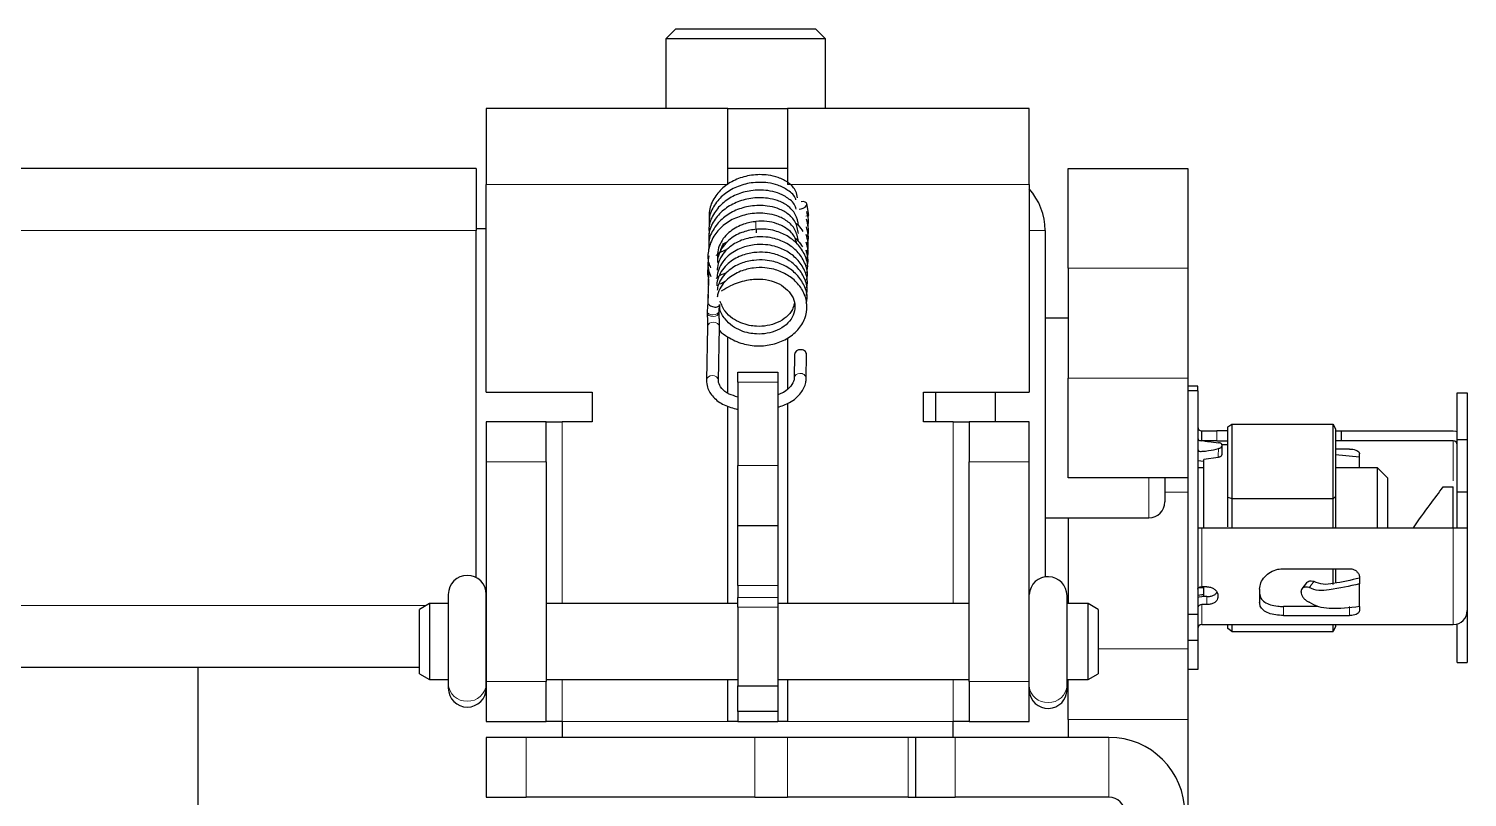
# Model space of a CAD drawing. Header units: millimetres. Extents: x -592 to 811, y -14 to 1990.
# Drawn here: x -51.3 to 20.7, y 31.5 to 70 of the extents above; entities that cross this region are included whole.
import ezdxf

# ---------------------------------------------------------------- set-up
doc = ezdxf.new("R2010")
doc.units = ezdxf.units.MM

msp = doc.modelspace()

# ---------------------------------------------------------------- linework, layer by layer
at = {"color": 7, "linetype": 'Continuous', "lineweight": 25}
for p, q in [((-18.925, 70.025), (-19.425, 69.525)), ((-18.925, 70.025), (-15.121, 70.025)), ((-15.121, 70.025), (-11.925, 70.025)), ((-11.425, 69.525), (-11.925, 70.025)), ((-19.425, 69.525), (-19.425, 66.025)), ((-15.077, 69.525), (-19.425, 69.525)), ((-11.425, 69.525), (-15.077, 69.525)), ((-11.425, 66.025), (-11.425, 69.525)), ((-28.425, 66.025), (-28.425, 62.225)), ((-16.325, 66.025), (-28.425, 66.025)), ((-16.325, 62.225), (-16.325, 66.025)), ((-16.325, 66.025), (-13.325, 66.025)), ((-1.225, 66.025), (-13.325, 66.025)), ((-13.325, 66.025), (-13.325, 62.225)), ((-1.225, 62.225), (-1.225, 66.025)), ((-28.925, 63.025), (-457.925, 63.025)), ((-28.925, 63.025), (-28.925, 59.925)), ((-13.325, 63.025), (-16.325, 63.025)), ((0.725, 63.025), (6.725, 63.025)), ((0.725, 58.025), (0.725, 63.025)), ((6.725, 63.025), (6.725, 58.025)), ((-28.425, 51.825), (-28.425, 62.225)), ((-1.225, 62.225), (-1.225, 51.825)), ((-12.277, 60.794), (-12.368, 61.272)), ((-12.273, 60.714), (-12.277, 60.794)), ((-12.271, 60.673), (-12.273, 60.714)), ((-28.925, 60.025), (-28.425, 60.025)), ((-28.925, 42.524), (-28.925, 59.925)), ((-0.425, 59.925), (-0.425, 42.562)), ((-16.59, 59.229), (-16.325, 59.376)), ((-17.292, 57.87), (-17.311, 57.177)), ((0.725, 58.025), (0.725, 52.525)), ((6.725, 58.025), (6.725, 52.525)), ((-17.306, 57.097), (-17.323, 56.396)), ((-17.299, 57.484), (-17.316, 56.833)), ((-16.688, 57.251), (-16.417, 57.405)), ((-17.317, 56.336), (-17.362, 55.853)), ((-17.313, 56.711), (-17.322, 56.325)), ((-17.362, 55.853), (-17.358, 55.773)), ((-16.763, 55.881), (-16.733, 56.199)), ((-16.759, 55.8), (-16.763, 55.881)), ((0.725, 55.525), (-0.425, 55.525)), ((-17.346, 55.093), (-17.394, 52.417)), ((-16.794, 52.406), (-16.746, 55.082)), ((-16.325, 51.781), (-16.325, 54.584)), ((-13.325, 54.537), (-13.325, 51.98)), ((-12.976, 53.709), (-12.997, 52.52)), ((-12.397, 52.509), (-12.376, 53.698)), ((-15.825, 52.825), (-13.825, 52.825)), ((-15.825, 52.325), (-15.825, 52.825)), ((-13.825, 52.825), (-13.825, 52.325)), ((-15.825, 52.325), (-15.825, 48.141)), ((-13.825, 52.325), (-13.825, 48.141)), ((-12.996, 52.533), (-12.997, 52.52)), ((0.725, 47.525), (0.725, 52.525)), ((6.725, 52.525), (6.725, 47.525)), ((7.225, 52.125), (6.725, 52.125)), ((7.225, 51.884), (7.225, 52.125)), ((-28.425, 51.825), (-23.125, 51.825)), ((-23.125, 51.825), (-23.125, 50.325)), ((-13.325, 51.262), (-13.325, 41.225)), ((-6.525, 51.825), (-1.225, 51.825)), ((-6.525, 50.325), (-6.525, 51.825)), ((-5.925, 51.825), (-5.925, 50.325)), ((-2.925, 51.825), (-2.925, 50.325)), ((7.225, 51.884), (6.725, 51.884)), ((7.225, 51.884), (7.225, 40.703)), ((20.225, 51.783), (20.725, 51.783)), ((20.225, 49.441), (20.225, 51.783)), ((20.725, 51.783), (20.725, 49.441)), ((-16.325, 41.225), (-16.325, 51.12)), ((-25.425, 50.325), (-28.425, 50.325)), ((-28.425, 50.325), (-28.425, 48.325)), ((-25.425, 48.325), (-25.425, 50.325)), ((-25.425, 50.325), (-24.625, 50.325)), ((-23.125, 50.325), (-24.625, 50.325)), ((-5.025, 50.325), (-6.525, 50.325)), ((-5.025, 50.325), (-4.225, 50.325)), ((-4.225, 50.325), (-4.225, 48.325)), ((-1.225, 50.325), (-4.225, 50.325)), ((-1.225, 48.325), (-1.225, 50.325)), ((7.425, 49.375), (7.425, 49.875)), ((7.425, 49.875), (8.175, 49.875)), ((8.725, 49.875), (8.175, 49.875)), ((8.725, 50.076), (8.925, 50.218)), ((8.725, 46.552), (8.725, 50.076)), ((8.925, 50.218), (8.925, 46.494)), ((8.925, 50.218), (14.01, 50.218)), ((14.01, 46.494), (14.01, 50.218)), ((14.01, 50.218), (14.125, 49.971)), ((14.125, 49.971), (14.125, 46.594)), ((14.125, 49.875), (14.425, 49.875)), ((14.425, 49.375), (14.425, 49.875)), ((14.425, 49.875), (20.025, 49.875)), ((8.175, 49.375), (7.425, 49.375)), ((8.175, 49.375), (8.725, 49.375)), ((8.425, 49.188), (8.425, 49.113)), ((8.725, 49.175), (8.425, 49.175)), ((14.425, 49.375), (14.125, 49.375)), ((20.025, 49.375), (14.425, 49.375)), ((20.225, 49.441), (20.725, 49.441)), ((20.225, 46.831), (20.225, 49.441)), ((20.725, 49.441), (20.725, 46.831)), ((-28.425, 48.325), (-28.425, 37.325)), ((-25.425, 48.325), (-25.425, 37.325)), ((-4.225, 37.325), (-4.225, 48.325)), ((-1.225, 37.325), (-1.225, 48.325)), ((7.225, 48.402), (7.525, 48.359)), ((8.239, 48.548), (7.525, 48.448)), ((7.525, 45.025), (7.525, 48.448)), ((14.825, 48.968), (14.125, 48.968)), ((15.325, 48.567), (14.125, 48.685)), ((15.325, 48.567), (15.325, 48.73)), ((15.325, 48.025), (15.325, 48.567)), ((-15.825, 45.141), (-15.825, 48.141)), ((-13.825, 48.141), (-13.825, 45.141)), ((7.525, 48.025), (7.225, 48.025)), ((16.225, 48.025), (14.125, 48.025)), ((16.725, 47.525), (16.225, 48.025)), ((16.225, 45.025), (16.225, 48.025)), ((6.725, 47.525), (0.725, 47.525)), ((5.575, 47.525), (5.575, 46.325)), ((6.725, 47.525), (6.725, 46.813)), ((16.725, 47.525), (16.725, 45.025)), ((19.525, 47.075), (20.025, 47.075)), ((6.725, 46.813), (6.725, 38.955)), ((8.725, 45.072), (8.725, 46.552)), ((8.725, 46.552), (8.925, 46.494)), ((8.925, 46.494), (8.925, 45.025)), ((8.925, 46.494), (14.01, 46.494)), ((14.01, 46.494), (14.125, 46.594)), ((14.01, 45.025), (14.01, 46.494)), ((14.125, 46.594), (14.125, 45.054)), ((20.225, 46.831), (20.725, 46.831)), ((20.225, 45.025), (20.225, 46.831)), ((20.725, 46.831), (20.725, 45.025)), ((-0.425, 45.525), (4.775, 45.525)), ((0.725, 45.525), (0.725, 41.225)), ((-15.825, 45.141), (-13.825, 45.141)), ((-15.825, 42.141), (-15.825, 45.141)), ((-13.825, 45.141), (-13.825, 42.141)), ((7.225, 45.025), (7.425, 45.025)), ((7.425, 45.025), (18.025, 45.025)), ((14.097, 45.025), (14.125, 45.054)), ((18.025, 45.025), (20.025, 45.025)), ((20.025, 45.025), (20.725, 45.025)), ((20.725, 45.025), (20.725, 40.875)), ((11.525, 42.976), (14.825, 42.976)), ((14.01, 42.186), (14.01, 42.976)), ((14.125, 42.976), (14.125, 42.247)), ((15.325, 42.534), (15.325, 42.209)), ((-15.825, 42.141), (-15.825, 41.524)), ((-13.825, 42.141), (-13.825, 41.524)), ((7.267, 42.025), (7.525, 42.025)), ((7.675, 42.073), (7.425, 42.073)), ((7.525, 41.574), (7.525, 42.073)), ((10.325, 41.952), (10.325, 41.274)), ((12.398, 41.804), (12.398, 41.833)), ((12.674, 42.264), (12.442, 41.97)), ((12.715, 42.308), (12.678, 42.262)), ((15.325, 41.077), (15.325, 42.209)), ((-31.275, 41.225), (-31.775, 40.937)), ((-30.328, 41.225), (-31.275, 41.225)), ((-31.275, 41.225), (-31.275, 37.425)), ((-30.328, 41.689), (-30.328, 37.202)), ((-28.428, 37.202), (-28.428, 41.689)), ((-28.425, 41.225), (-28.428, 41.225)), ((-15.825, 41.225), (-25.425, 41.225)), ((-15.825, 41.041), (-15.825, 41.524)), ((-13.825, 41.524), (-13.825, 41.041)), ((-4.225, 41.225), (-13.825, 41.225)), ((0.673, 37.136), (0.673, 41.624)), ((1.725, 41.225), (0.673, 41.225)), ((2.225, 40.937), (1.725, 41.225)), ((1.725, 39.325), (1.725, 41.225)), ((7.225, 41.649), (7.525, 41.692)), ((7.675, 41.574), (7.425, 41.574)), ((7.675, 41.178), (7.425, 41.178)), ((8.225, 41.656), (8.225, 41.537)), ((13.245, 41.083), (11.525, 41.083)), ((-31.775, 37.714), (-31.775, 40.937)), ((-15.825, 41.041), (-15.825, 37.099)), ((-13.825, 41.041), (-13.825, 37.099)), ((2.225, 40.937), (2.225, 39.325)), ((6.725, 40.703), (7.225, 40.703)), ((7.225, 40.703), (7.225, 39.393)), ((11.525, 40.63), (14.825, 40.63)), ((15.325, 41.077), (15.325, 40.865)), ((20.725, 40.875), (20.725, 38.268)), ((7.425, 40.175), (14.425, 40.175)), ((8.725, 39.975), (8.725, 40.175)), ((8.925, 39.833), (8.725, 39.975)), ((8.925, 40.175), (8.925, 39.833)), ((8.925, 39.833), (14.01, 39.833)), ((14.01, 39.833), (14.01, 40.175)), ((14.125, 40.079), (14.01, 39.833)), ((14.125, 40.175), (14.125, 40.079)), ((14.425, 40.175), (20.025, 40.175)), ((20.225, 38.268), (20.225, 40.205)), ((1.725, 37.425), (1.725, 39.325)), ((2.225, 39.325), (2.225, 37.714)), ((6.725, 39.393), (7.225, 39.393)), ((6.725, 38.955), (6.725, 35.419)), ((7.225, 39.393), (7.225, 37.925)), ((20.225, 38.268), (20.725, 38.268)), ((-31.775, 38.025), (-454.975, 38.025)), ((-42.875, 38.025), (-42.875, 24.625)), ((-31.775, 37.714), (-31.275, 37.425)), ((1.725, 37.425), (2.225, 37.714)), ((7.225, 37.925), (6.725, 37.925)), ((-31.275, 37.425), (-30.328, 37.425)), ((-30.328, 37.202), (-30.328, 36.989)), ((-28.428, 37.425), (-28.425, 37.425)), ((-28.428, 36.989), (-28.428, 37.202)), ((-28.425, 37.325), (-28.425, 35.325)), ((-25.425, 37.425), (-15.825, 37.425)), ((-25.425, 35.325), (-25.425, 37.325)), ((-16.325, 35.325), (-16.325, 37.425)), ((-15.825, 37.099), (-13.825, 37.099)), ((-15.825, 35.825), (-15.825, 37.099)), ((-13.825, 37.425), (-4.225, 37.425)), ((-13.825, 37.099), (-13.825, 35.825)), ((-13.325, 37.425), (-13.325, 35.325)), ((-4.225, 37.325), (-4.225, 35.325)), ((-1.225, 35.325), (-1.225, 37.325)), ((0.673, 37.425), (1.725, 37.425)), ((0.673, 36.924), (0.673, 37.136)), ((0.725, 35.419), (0.725, 37.425)), ((-28.425, 35.325), (-25.425, 35.325)), ((-24.625, 35.325), (-25.425, 35.325)), ((-24.625, 35.325), (-24.625, 34.525)), ((-15.825, 35.325), (-16.325, 35.325)), ((-13.825, 35.825), (-15.825, 35.825)), ((-15.825, 35.825), (-15.825, 35.325)), ((-15.825, 35.325), (-13.825, 35.325)), ((-13.825, 35.825), (-13.825, 35.325)), ((-13.325, 35.325), (-13.825, 35.325)), ((-5.025, 34.525), (-5.025, 35.325)), ((-4.225, 35.325), (-5.025, 35.325)), ((-4.225, 35.325), (-1.225, 35.325)), ((0.725, 35.419), (0.725, 34.525)), ((6.725, 35.419), (6.725, 30.802)), ((-28.425, 34.525), (-28.425, 31.525)), ((-26.425, 34.525), (-28.425, 34.525)), ((-14.966, 34.525), (-26.425, 34.525)), ((-13.328, 34.525), (-14.966, 34.525)), ((-7.286, 34.525), (-13.328, 34.525)), ((-6.925, 34.525), (-7.286, 34.525)), ((-6.925, 34.525), (-6.925, 31.525)), ((-4.925, 34.525), (-6.925, 34.525)), ((2.775, 34.525), (-4.925, 34.525)), ((-28.425, 31.525), (-26.425, 31.525)), ((-14.966, 31.525), (-26.425, 31.525)), ((-14.966, 31.525), (-13.328, 31.525)), ((-7.286, 31.525), (-13.328, 31.525)), ((-7.286, 31.525), (-6.925, 31.525)), ((-6.925, 31.525), (-4.925, 31.525)), ((2.775, 31.525), (-4.925, 31.525))]:
    msp.add_line(p, q, dxfattribs=at)
at = {"color": 8, "linetype": 'Continuous', "lineweight": 18}
for p, q in [((-28.425, 62.225), (-16.325, 62.225)), ((-13.325, 62.225), (-1.225, 62.225)), ((-28.925, 59.925), (-457.925, 59.925)), ((-1.225, 59.925), (-0.425, 59.925)), ((6.725, 58.025), (0.725, 58.025)), ((-13.825, 52.325), (-15.825, 52.325)), ((0.725, 52.525), (6.725, 52.525)), ((-24.625, 50.325), (-24.625, 41.225)), ((-5.025, 41.225), (-5.025, 50.325)), ((8.175, 49.875), (8.175, 49.375)), ((20.025, 47.385), (20.025, 49.375)), ((-28.425, 48.325), (-25.425, 48.325)), ((-4.225, 48.325), (-1.225, 48.325)), ((-15.825, 48.141), (-13.825, 48.141)), ((4.775, 45.525), (4.775, 47.525)), ((6.725, 46.813), (5.575, 46.813)), ((7.425, 45.025), (7.425, 42.073)), ((20.025, 40.175), (20.025, 45.025)), ((-13.825, 42.141), (-15.825, 42.141)), ((-31.448, 41.125), (-455.302, 41.125)), ((-15.825, 41.524), (-13.825, 41.524)), ((7.425, 41.178), (7.425, 40.175)), ((7.675, 41.178), (7.675, 41.574)), ((11.525, 41.083), (11.525, 40.63)), ((14.825, 40.63), (14.825, 41.083)), ((-13.825, 41.041), (-15.825, 41.041)), ((2.225, 38.955), (6.725, 38.955)), ((-25.425, 37.325), (-28.425, 37.325)), ((-24.625, 37.425), (-24.625, 35.325)), ((-5.025, 35.325), (-5.025, 37.425)), ((-1.225, 37.325), (-4.225, 37.325)), ((-24.625, 35.325), (-16.325, 35.325)), ((-13.325, 35.325), (-5.025, 35.325)), ((6.725, 35.419), (0.725, 35.419)), ((-26.425, 31.525), (-26.425, 34.525)), ((-14.966, 34.525), (-14.966, 31.525)), ((-13.328, 31.525), (-13.328, 34.525)), ((-7.286, 34.525), (-7.286, 31.525)), ((-4.925, 31.525), (-4.925, 34.525)), ((2.775, 31.525), (2.775, 34.525))]:
    msp.add_line(p, q, dxfattribs=at)
at = {"color": 7, "linetype": 'Continuous', "lineweight": 25, "flags": 128}
for points in [[(-12.746, 60.99), (-12.656, 60.998), (-12.545, 61.035), (-12.45, 61.094), (-12.386, 61.165), (-12.363, 61.238), (-12.384, 61.301), (-12.445, 61.346), (-12.539, 61.365), (-12.649, 61.355), (-12.649, 61.355)], [(20.025, 49.875), (20.162, 49.862), (20.225, 49.846)], [(7.225, 41.951), (7.229, 41.975), (7.24, 41.998), (7.259, 42.019), (7.284, 42.037), (7.314, 42.052), (7.349, 42.064), (7.386, 42.071), (7.425, 42.073)], [(7.225, 41.551), (7.289, 41.564), (7.425, 41.574)]]:
    msp.add_lwpolyline(points, dxfattribs=at)
at = {"color": 8, "linetype": 'Continuous', "lineweight": 18, "flags": 128}
for points in [[(-17.362, 55.853), (-17.341, 55.792), (-17.277, 55.736), (-17.18, 55.699), (-17.066, 55.689)], [(-17.358, 55.773), (-17.337, 55.712), (-17.273, 55.656), (-17.177, 55.619), (-17.062, 55.608)], [(-17.066, 55.689), (-16.951, 55.705), (-16.853, 55.746), (-16.787, 55.805), (-16.763, 55.874), (-16.763, 55.88)], [(-17.062, 55.608), (-16.947, 55.624), (-16.849, 55.665), (-16.783, 55.725), (-16.759, 55.794), (-16.759, 55.8)], [(-17.057, 55.329), (-16.941, 55.313), (-16.842, 55.263), (-16.773, 55.186), (-16.746, 55.094), (-16.746, 55.082)], [(-17.105, 52.653), (-16.989, 52.637), (-16.89, 52.587), (-16.821, 52.51), (-16.794, 52.419), (-16.794, 52.408)]]:
    msp.add_lwpolyline(points, dxfattribs=at)
at = {"color": 7, "linetype": 'Continuous', "lineweight": 25}
for centre, radius, start, end in [((-3.525, 59.925), 3.1, 0, 42.10345), ((-13.59, 59.984), 1.321, 180.03812, 188.14499), ((-12.707, 53.674), 0.271, 85.73425, 172.68849), ((-12.65, 53.672), 0.275, 5.44423, 97.76212), ((7.425, 50.075), 0.2, 180, 270), ((20.025, 49.175), 0.2, 360, 90), ((7.325, 48.107), 0.0996, 183.92792, 234.46683), ((4.775, 46.325), 0.8, 270, 360), ((-29.378, 41.689), 0.95, 0, 180), ((-0.277, 41.624), 0.95, 0, 176.43864), ((7.407, 40.996), 0.183, 84.18756, 172.66613), ((20.025, 40.875), 0.7, 270, 0), ((7.425, 39.975), 0.2, 90, 180), ((-29.378, 36.989), 0.95, 180, 0), ((-0.277, 36.924), 0.95, 183.56136, 0), ((2.775, 30.725), 3.8, 360, 90), ((2.775, 30.725), 0.8, 0, 90)]:
    msp.add_arc(centre, radius, start, end, dxfattribs=at)
at = {"color": 8, "linetype": 'Continuous', "lineweight": 18}
for centre, radius, start, end in [((-12.458, 60.81), 0.181, 283.90594, 354.86143), ((-12.409, 60.713), 0.136, 306.99505, 0.34312), ((-8.913, 60.25), 6.004, 178.95899, 182.54389), ((-17.077, 55.058), 0.271, 85.73425, 172.68849), ((-17.125, 52.382), 0.271, 85.73561, 172.67092), ((-12.727, 52.482), 0.274, 86.00044, 169.28545), ((-12.671, 52.483), 0.275, 5.45357, 97.76132), ((-29.419, 37.247), 0.91, 182.83874, 272.58194), ((-29.337, 37.247), 0.91, 267.41806, 357.16126), ((-0.316, 37.186), 0.915, 186.49577, 272.45998), ((-0.236, 37.182), 0.91, 267.41806, 357.16126)]:
    msp.add_arc(centre, radius, start, end, dxfattribs=at)
at = {"color": 7, "linetype": 'Continuous', "lineweight": 25}
for points, knots in [([(-12.824, 61.559), (-12.846, 61.668), (-12.906, 61.966), (-13.262, 62.318), (-13.76, 62.58), (-14.391, 62.728), (-15.123, 62.725), (-15.889, 62.514), (-16.536, 62.13), (-17.014, 61.589), (-17.273, 61.025), (-17.255, 60.659), (-17.248, 60.525)], [0, 0, 0, 0, 0.0609839, 0.1665776, 0.2611484, 0.340769, 0.4665559, 0.5806366, 0.6944561, 0.8102727, 0.930746, 1, 1, 1, 1]), ([(-12.913, 61.463), (-12.916, 61.473), (-12.969, 61.667), (-13.282, 61.93), (-13.769, 62.196), (-14.404, 62.342), (-15.135, 62.338), (-15.901, 62.125), (-16.547, 61.74), (-17.023, 61.198), (-17.279, 60.641), (-17.261, 60.282), (-17.255, 60.156)], [0, 0, 0, 0, 0.006133, 0.118338, 0.2188, 0.30339, 0.437085, 0.558298, 0.679195, 0.8023, 0.930319, 1, 1, 1, 1]), ([(-12.776, 60.153), (-12.813, 60.352), (-12.884, 60.742), (-13.291, 61.167), (-13.795, 61.425), (-14.427, 61.57), (-15.16, 61.563), (-15.924, 61.348), (-16.568, 60.961), (-17.042, 60.418), (-17.295, 59.861), (-17.275, 59.504), (-17.268, 59.379)], [0, 0, 0, 0, 0.1056333, 0.206699, 0.2971363, 0.3733019, 0.4937842, 0.6029442, 0.7117519, 0.8227044, 0.9380202, 1, 1, 1, 1]), ([(-12.897, 60.988), (-12.907, 61.029), (-12.963, 61.256), (-13.289, 61.547), (-13.782, 61.81), (-14.415, 61.956), (-15.147, 61.95), (-15.913, 61.737), (-16.557, 61.351), (-17.032, 60.808), (-17.287, 60.251), (-17.268, 59.893), (-17.261, 59.767)], [0, 0, 0, 0, 0.024449, 0.134638, 0.233267, 0.316321, 0.447647, 0.56667, 0.685347, 0.806277, 0.931998, 1, 1, 1, 1]), ([(-12.79, 59.38), (-12.828, 59.581), (-12.902, 59.973), (-13.312, 60.399), (-13.818, 60.655), (-14.451, 60.798), (-15.184, 60.789), (-15.948, 60.571), (-16.587, 60.183), (-17.071, 59.636), (-17.316, 58.983), (-17.352, 58.424), (-17.225, 58.133), (-17.191, 58.056)], [0, 0, 0, 0, 0.0977648, 0.1902269, 0.2729177, 0.3425778, 0.4528582, 0.5527078, 0.652173, 0.7537461, 0.8592502, 0.9630621, 1, 1, 1, 1]), ([(-12.783, 59.766), (-12.82, 59.967), (-12.893, 60.357), (-13.301, 60.783), (-13.807, 61.04), (-14.439, 61.184), (-15.172, 61.176), (-15.936, 60.96), (-16.579, 60.572), (-17.051, 60.027), (-17.303, 59.471), (-17.282, 59.115), (-17.275, 58.99)], [0, 0, 0, 0, 0.106226, 0.207272, 0.297665, 0.373803, 0.494292, 0.60342, 0.712163, 0.823129, 0.938424, 1, 1, 1, 1]), ([(-12.303, 60.128), (-12.292, 60.245), (-12.267, 60.494), (-12.335, 60.741), (-12.371, 60.873)], [0, 0, 0, 0, 0.468673, 1, 1, 1, 1]), ([(-14.916, 60.361), (-14.933, 60.36), (-15.17, 60.345), (-15.657, 60.219), (-16.204, 59.907), (-16.569, 59.513), (-16.77, 59.145), (-16.857, 58.751), (-16.842, 58.52), (-16.834, 58.403)], [0, 0, 0, 0, 0.01518, 0.217414, 0.450577, 0.582747, 0.72073, 0.859241, 1, 1, 1, 1]), ([(-12.367, 57.822), (-12.35, 57.897), (-12.283, 58.186), (-12.432, 58.695), (-12.793, 59.249), (-13.329, 59.665), (-13.887, 59.9), (-14.441, 59.998), (-15.009, 59.989), (-15.669, 59.835), (-16.215, 59.518), (-16.58, 59.124), (-16.775, 58.757), (-16.851, 58.469), (-16.847, 58.335), (-16.846, 58.317)], [0, 0, 0, 0, 0.039358, 0.151046, 0.260583, 0.359351, 0.456825, 0.521824, 0.60227, 0.695179, 0.802373, 0.863126, 0.926539, 0.990184, 1, 1, 1, 1]), ([(-12.87, 59.241), (-12.895, 59.356), (-12.962, 59.659), (-13.327, 60.014), (-13.829, 60.267), (-14.368, 60.4), (-14.73, 60.382), (-14.913, 60.373)], [0, 0, 0, 0, 0.151607, 0.400003, 0.622084, 0.809197, 1, 1, 1, 1]), ([(-12.891, 60.266), (-12.856, 60.237), (-12.717, 60.117), (-12.631, 59.974), (-12.566, 59.866)], [0, 0, 0, 0, 0.248613, 1, 1, 1, 1]), ([(-12.359, 59.22), (-12.344, 59.254), (-12.224, 59.533), (-12.31, 59.835), (-12.385, 60.1)], [0, 0, 0, 0, 0.124356, 1, 1, 1, 1]), ([(-12.352, 59.604), (-12.337, 59.638), (-12.269, 59.794), (-12.284, 60.1), (-12.347, 60.357), (-12.378, 60.486)], [0, 0, 0, 0, 0.121305, 0.558409, 1, 1, 1, 1]), ([(-12.381, 57.052), (-12.363, 57.129), (-12.298, 57.42), (-12.449, 57.93), (-12.813, 58.482), (-13.351, 58.897), (-13.91, 59.13), (-14.465, 59.226), (-15.033, 59.215), (-15.693, 59.059), (-16.238, 58.74), (-16.601, 58.344), (-16.794, 57.977), (-16.869, 57.689), (-16.864, 57.555), (-16.863, 57.537)], [0, 0, 0, 0, 0.0401594, 0.1517976, 0.2612129, 0.3598621, 0.4573196, 0.5222772, 0.6026376, 0.6954018, 0.8025801, 0.8633025, 0.9266611, 0.9902278, 1, 1, 1, 1]), ([(-12.374, 57.437), (-12.357, 57.513), (-12.291, 57.803), (-12.44, 58.312), (-12.803, 58.866), (-13.34, 59.281), (-13.899, 59.515), (-14.453, 59.612), (-15.021, 59.602), (-15.681, 59.447), (-16.226, 59.129), (-16.591, 58.734), (-16.785, 58.367), (-16.86, 58.079), (-16.855, 57.945), (-16.855, 57.927)], [0, 0, 0, 0, 0.0397587, 0.1514223, 0.2608984, 0.3596067, 0.4570721, 0.5220505, 0.602454, 0.6952907, 0.8024762, 0.863214, 0.9266001, 0.9902057, 1, 1, 1, 1]), ([(-16.678, 58.816), (-16.676, 58.883), (-16.67, 59.044), (-16.575, 59.185), (-16.52, 59.268)], [0, 0, 0, 0, 0.413792, 1, 1, 1, 1]), ([(-12.961, 59.546), (-12.908, 59.501), (-12.746, 59.366), (-12.647, 59.203), (-12.58, 59.093)], [0, 0, 0, 0, 0.329141, 1, 1, 1, 1]), ([(-12.363, 58.474), (-12.352, 58.502), (-12.238, 58.772), (-12.323, 59.065), (-12.399, 59.327)], [0, 0, 0, 0, 0.104944, 1, 1, 1, 1]), ([(-12.386, 58.784), (-12.363, 58.837), (-12.233, 59.131), (-12.32, 59.45), (-12.392, 59.713)], [0, 0, 0, 0, 0.176922, 1, 1, 1, 1]), ([(-17.278, 58.643), (-17.312, 58.412), (-17.364, 58.059), (-17.224, 57.726), (-17.176, 57.611)], [0, 0, 0, 0, 0.654086, 1, 1, 1, 1]), ([(-16.89, 58.672), (-16.888, 58.675), (-16.751, 58.841), (-16.56, 58.904), (-16.372, 58.966)], [0, 0, 0, 0, 0.019176, 1, 1, 1, 1]), ([(-12.388, 56.667), (-12.37, 56.745), (-12.305, 57.036), (-12.458, 57.547), (-12.823, 58.099), (-13.362, 58.513), (-13.922, 58.745), (-14.478, 58.84), (-15.045, 58.828), (-15.704, 58.671), (-16.249, 58.351), (-16.612, 57.955), (-16.804, 57.587), (-16.879, 57.299), (-16.872, 57.165), (-16.871, 57.147)], [0, 0, 0, 0, 0.04056, 0.152172, 0.261527, 0.360118, 0.457567, 0.522504, 0.602821, 0.695513, 0.802684, 0.863391, 0.926722, 0.99025, 1, 1, 1, 1]), ([(-12.394, 56.282), (-12.377, 56.361), (-12.313, 56.653), (-12.466, 57.164), (-12.833, 57.716), (-13.373, 58.129), (-13.934, 58.359), (-14.49, 58.454), (-15.057, 58.441), (-15.716, 58.283), (-16.262, 57.962), (-16.619, 57.566), (-16.806, 57.231), (-16.842, 57.015), (-16.857, 56.925)], [0, 0, 0, 0, 0.04217, 0.157055, 0.269578, 0.371023, 0.471345, 0.538179, 0.620825, 0.716182, 0.826515, 0.889, 0.954175, 1, 1, 1, 1]), ([(-12.347, 58.148), (-12.344, 58.158), (-12.244, 58.408), (-12.326, 58.679), (-12.406, 58.94)], [0, 0, 0, 0, 0.03738, 1, 1, 1, 1]), ([(-17.285, 58.257), (-17.333, 58.023), (-17.382, 57.785), (-17.302, 57.561), (-17.3, 57.557)], [0, 0, 0, 0, 0.983775, 1, 1, 1, 1]), ([(-16.91, 57.51), (-16.909, 57.51), (-16.77, 57.675), (-16.58, 57.74), (-16.39, 57.804)], [0, 0, 0, 0, 0.004308, 1, 1, 1, 1]), ([(-16.749, 54.924), (-16.745, 54.919), (-16.64, 54.783), (-16.256, 54.522), (-15.616, 54.22), (-14.817, 54.107), (-14.054, 54.191), (-13.35, 54.467), (-12.784, 54.918), (-12.428, 55.5), (-12.318, 56.145), (-12.465, 56.781), (-12.846, 57.333), (-13.383, 57.744), (-13.946, 57.974), (-14.502, 58.068), (-15.069, 58.054), (-15.728, 57.895), (-16.273, 57.573), (-16.629, 57.177), (-16.81, 56.855), (-16.844, 56.653), (-16.856, 56.578)], [0, 0, 0, 0, 0.001739, 0.04451, 0.111438, 0.17172, 0.231589, 0.292281, 0.355433, 0.417856, 0.478483, 0.541525, 0.603252, 0.6589, 0.713959, 0.750631, 0.795969, 0.848267, 0.908822, 0.94311, 0.978867, 1, 1, 1, 1]), ([(-16.647, 56.89), (-16.493, 56.984), (-16.114, 57.215), (-15.566, 57.408), (-15.05, 57.48), (-14.626, 57.494), (-14.133, 57.417), (-13.617, 57.189), (-13.22, 56.85), (-12.984, 56.437), (-12.935, 55.995), (-13.067, 55.564), (-13.374, 55.185), (-13.821, 54.906), (-14.344, 54.747), (-14.833, 54.718), (-15.281, 54.774), (-15.694, 54.897), (-16.124, 55.128), (-16.5, 55.493), (-16.73, 55.874), (-16.721, 56.119), (-16.719, 56.181)], [0, 0, 0, 0, 0.057602, 0.142011, 0.174819, 0.202628, 0.257383, 0.31169, 0.366506, 0.423146, 0.478791, 0.532736, 0.589003, 0.644418, 0.694705, 0.74463, 0.777573, 0.817783, 0.863747, 0.916751, 0.978824, 1, 1, 1, 1]), ([(-17.313, 56.335), (-17.316, 56.328), (-17.328, 56.3), (-17.304, 56.241), (-17.242, 56.172), (-17.144, 56.115), (-17.067, 56.098), (-17.029, 56.089)], [0, 0, 0, 0, 0.07364, 0.30523, 0.53682, 0.76841, 1, 1, 1, 1]), ([(-12.995, 56.258), (-13.019, 56.158), (-13.077, 55.911), (-13.374, 55.57), (-13.817, 55.291), (-14.341, 55.133), (-14.83, 55.104), (-15.277, 55.161), (-15.691, 55.285), (-16.116, 55.517), (-16.514, 55.881), (-16.641, 56.208), (-16.71, 56.385)], [0, 0, 0, 0, 0.079664, 0.195766, 0.310074, 0.413804, 0.516835, 0.584804, 0.667751, 0.762541, 0.871932, 1, 1, 1, 1]), ([(-17.358, 55.773), (-17.356, 55.719), (-17.352, 55.614), (-17.347, 55.426), (-17.345, 55.255), (-17.345, 55.147), (-17.345, 55.104), (-17.346, 55.093)], [0, 0, 0, 0, 0.241788, 0.476448, 0.71323, 0.929509, 1, 1, 1, 1]), ([(-17.029, 56.089), (-16.99, 56.086), (-16.912, 56.079), (-16.815, 56.105), (-16.748, 56.15), (-16.739, 56.191), (-16.735, 56.209)], [0, 0, 0, 0, 0.262071, 0.524142, 0.786214, 1, 1, 1, 1]), ([(-16.746, 55.082), (-16.745, 55.128), (-16.744, 55.222), (-16.747, 55.417), (-16.752, 55.625), (-16.757, 55.742), (-16.759, 55.8)], [0, 0, 0, 0, 0.24318, 0.501797, 0.749272, 1, 1, 1, 1]), ([(-17.394, 52.417), (-17.384, 52.299), (-17.36, 51.995), (-17.07, 51.548), (-16.549, 51.153), (-16.062, 51.018), (-15.825, 50.952)], [0, 0, 0, 0, 0.171378, 0.44156, 0.728252, 1, 1, 1, 1]), ([(-15.825, 51.577), (-15.974, 51.621), (-16.323, 51.725), (-16.662, 52.009), (-16.786, 52.243), (-16.792, 52.372), (-16.794, 52.406)], [0, 0, 0, 0, 0.240048, 0.562087, 0.882317, 1, 1, 1, 1]), ([(-12.997, 52.52), (-13.003, 52.466), (-13.019, 52.316), (-13.211, 52.042), (-13.518, 51.791), (-13.769, 51.709), (-13.825, 51.691)], [0, 0, 0, 0, 0.19706, 0.559349, 0.901347, 1, 1, 1, 1]), ([(-13.825, 51.055), (-13.618, 51.129), (-13.139, 51.299), (-12.647, 51.743), (-12.421, 52.188), (-12.402, 52.443), (-12.397, 52.509)], [0, 0, 0, 0, 0.259805, 0.600472, 0.896035, 1, 1, 1, 1]), ([(7.225, 49.563), (7.226, 49.544), (7.228, 49.508), (7.245, 49.458), (7.282, 49.409), (7.352, 49.398), (7.4, 49.392), (7.425, 49.389)], [0, 0, 0, 0, 0.195302, 0.377541, 0.538909, 0.761383, 1, 1, 1, 1]), ([(7.533, 49.375), (7.611, 49.366), (7.862, 49.334), (8.102, 49.306), (8.268, 49.286)], [0, 0, 0, 0, 0.313457, 1, 1, 1, 1]), ([(8.425, 49.188), (8.423, 49.2), (8.418, 49.226), (8.377, 49.258), (8.323, 49.277), (8.283, 49.284), (8.268, 49.286)], [0, 0, 0, 0, 0.266311, 0.549123, 0.829777, 1, 1, 1, 1]), ([(8.268, 48.994), (8.291, 49.002), (8.34, 49.016), (8.394, 49.051), (8.422, 49.084), (8.424, 49.105), (8.425, 49.113)], [0, 0, 0, 0, 0.266331, 0.548449, 0.829136, 1, 1, 1, 1]), ([(8.425, 49.113), (8.425, 49.086), (8.425, 49.015), (8.425, 48.901), (8.425, 48.784), (8.425, 48.712), (8.425, 48.682)], [0, 0, 0, 0, 0.190015, 0.497902, 0.793065, 1, 1, 1, 1]), ([(7.225, 49.003), (7.226, 48.985), (7.228, 48.949), (7.245, 48.902), (7.283, 48.856), (7.36, 48.854), (7.521, 48.857), (7.833, 48.89), (8.103, 48.955), (8.268, 48.994)], [0, 0, 0, 0, 0.052051, 0.100621, 0.143629, 0.208426, 0.277664, 0.558659, 1, 1, 1, 1]), ([(8.348, 48.58), (8.335, 48.575), (8.303, 48.56), (8.263, 48.553), (8.239, 48.548)], [0, 0, 0, 0, 0.40435, 1, 1, 1, 1]), ([(8.425, 48.682), (8.423, 48.668), (8.417, 48.642), (8.384, 48.606), (8.357, 48.587), (8.348, 48.58)], [0, 0, 0, 0, 0.4045915, 0.8091756, 1, 1, 1, 1]), ([(14.825, 48.968), (14.881, 48.966), (14.994, 48.961), (15.144, 48.924), (15.257, 48.866), (15.317, 48.798), (15.323, 48.75), (15.325, 48.73)], [0, 0, 0, 0, 0.214385, 0.428772, 0.643033, 0.856802, 1, 1, 1, 1]), ([(18.025, 45.025), (18.305, 45.42), (18.805, 46.125), (19.305, 46.785), (19.525, 47.075)], [0, 0, 0, 0, 0.559911, 1, 1, 1, 1]), ([(20.025, 45.025), (20.025, 45.42), (20.025, 46.125), (20.025, 46.785), (20.025, 47.075)], [0, 0, 0, 0, 0.559866, 1, 1, 1, 1]), ([(10.325, 41.952), (10.338, 42.058), (10.362, 42.271), (10.562, 42.577), (10.86, 42.817), (11.199, 42.955), (11.428, 42.969), (11.525, 42.976)], [0, 0, 0, 0, 0.212833, 0.42585, 0.635542, 0.846587, 1, 1, 1, 1]), ([(14.825, 42.976), (14.881, 42.971), (14.994, 42.961), (15.144, 42.883), (15.257, 42.77), (15.317, 42.646), (15.323, 42.566), (15.325, 42.534)], [0, 0, 0, 0, 0.214445, 0.428893, 0.643239, 0.857188, 1, 1, 1, 1]), ([(7.675, 42.073), (7.737, 42.068), (7.861, 42.058), (8.025, 41.984), (8.15, 41.876), (8.216, 41.76), (8.223, 41.685), (8.225, 41.656)], [0, 0, 0, 0, 0.214393, 0.428789, 0.643061, 0.856854, 1, 1, 1, 1]), ([(12.801, 42.027), (12.753, 42.039), (12.655, 42.063), (12.531, 42.043), (12.44, 41.983), (12.402, 41.905), (12.399, 41.849), (12.398, 41.833)], [0, 0, 0, 0, 0.225867, 0.4517344, 0.6775983, 0.9034793, 1, 1, 1, 1]), ([(12.398, 41.804), (12.403, 41.763), (12.412, 41.679), (12.488, 41.544), (12.599, 41.42), (12.711, 41.338), (12.781, 41.304), (12.801, 41.294)], [0, 0, 0, 0, 0.225883, 0.451767, 0.67765, 0.903524, 1, 1, 1, 1]), ([(12.715, 42.308), (12.722, 42.313), (12.757, 42.34), (12.842, 42.366), (12.956, 42.362), (13.029, 42.341), (13.052, 42.334)], [0, 0, 0, 0, 0.088696, 0.457739, 0.826694, 1, 1, 1, 1]), ([(15.325, 42.209), (14.826, 42.1), (14.155, 41.955), (13.261, 41.844), (12.956, 41.966), (12.801, 42.027)], [0, 0, 0, 0, 0.587693, 0.790818, 1, 1, 1, 1]), ([(15.325, 42.499), (14.896, 42.402), (14.305, 42.267), (13.491, 42.153), (13.199, 42.273), (13.052, 42.334)], [0, 0, 0, 0, 0.56666, 0.780905, 1, 1, 1, 1]), ([(7.675, 41.574), (7.737, 41.578), (7.861, 41.585), (8.024, 41.644), (8.137, 41.718), (8.169, 41.779), (8.181, 41.801)], [0, 0, 0, 0, 0.28124, 0.562484, 0.843527, 1, 1, 1, 1]), ([(8.225, 41.537), (8.219, 41.495), (8.207, 41.41), (8.113, 41.303), (7.974, 41.224), (7.819, 41.184), (7.717, 41.179), (7.675, 41.178)], [0, 0, 0, 0, 0.214305, 0.42865, 0.642279, 0.856223, 1, 1, 1, 1]), ([(10.325, 41.743), (10.337, 41.658), (10.362, 41.487), (10.56, 41.292), (10.856, 41.16), (11.195, 41.093), (11.426, 41.086), (11.525, 41.083)], [0, 0, 0, 0, 0.212376, 0.424979, 0.633479, 0.843609, 1, 1, 1, 1]), ([(11.525, 40.63), (11.39, 40.635), (11.121, 40.646), (10.762, 40.737), (10.492, 40.886), (10.346, 41.074), (10.331, 41.215), (10.325, 41.274)], [0, 0, 0, 0, 0.2132377, 0.4264897, 0.6391595, 0.8495978, 1, 1, 1, 1]), ([(15.325, 41.077), (14.826, 41.014), (14.155, 40.929), (13.261, 41.035), (12.956, 41.207), (12.801, 41.294)], [0, 0, 0, 0, 0.587693, 0.790818, 1, 1, 1, 1]), ([(15.325, 40.865), (15.32, 40.836), (15.309, 40.779), (15.223, 40.71), (15.097, 40.659), (14.956, 40.634), (14.863, 40.631), (14.825, 40.63)], [0, 0, 0, 0, 0.214373, 0.428779, 0.642592, 0.856666, 1, 1, 1, 1])]:
    msp.add_open_spline(points, degree=3, knots=knots, dxfattribs=at)
at = {"color": 8, "linetype": 'Continuous', "lineweight": 18}
for points, knots in [([(8.239, 48.548), (8.241, 48.583), (8.244, 48.66), (8.251, 48.78), (8.259, 48.895), (8.265, 48.966), (8.268, 48.994), (8.268, 48.994)], [0, 0, 0, 0, 0.23003, 0.514952, 0.811013, 0.999883, 1, 1, 1, 1]), ([(13.052, 42.334), (13.031, 42.309), (12.989, 42.258), (12.922, 42.175), (12.859, 42.098), (12.817, 42.047), (12.801, 42.027)], [0, 0, 0, 0, 0.246022, 0.497638, 0.810556, 1, 1, 1, 1])]:
    msp.add_open_spline(points, degree=3, knots=knots, dxfattribs=at)

doc.saveas('drawing.dxf')
